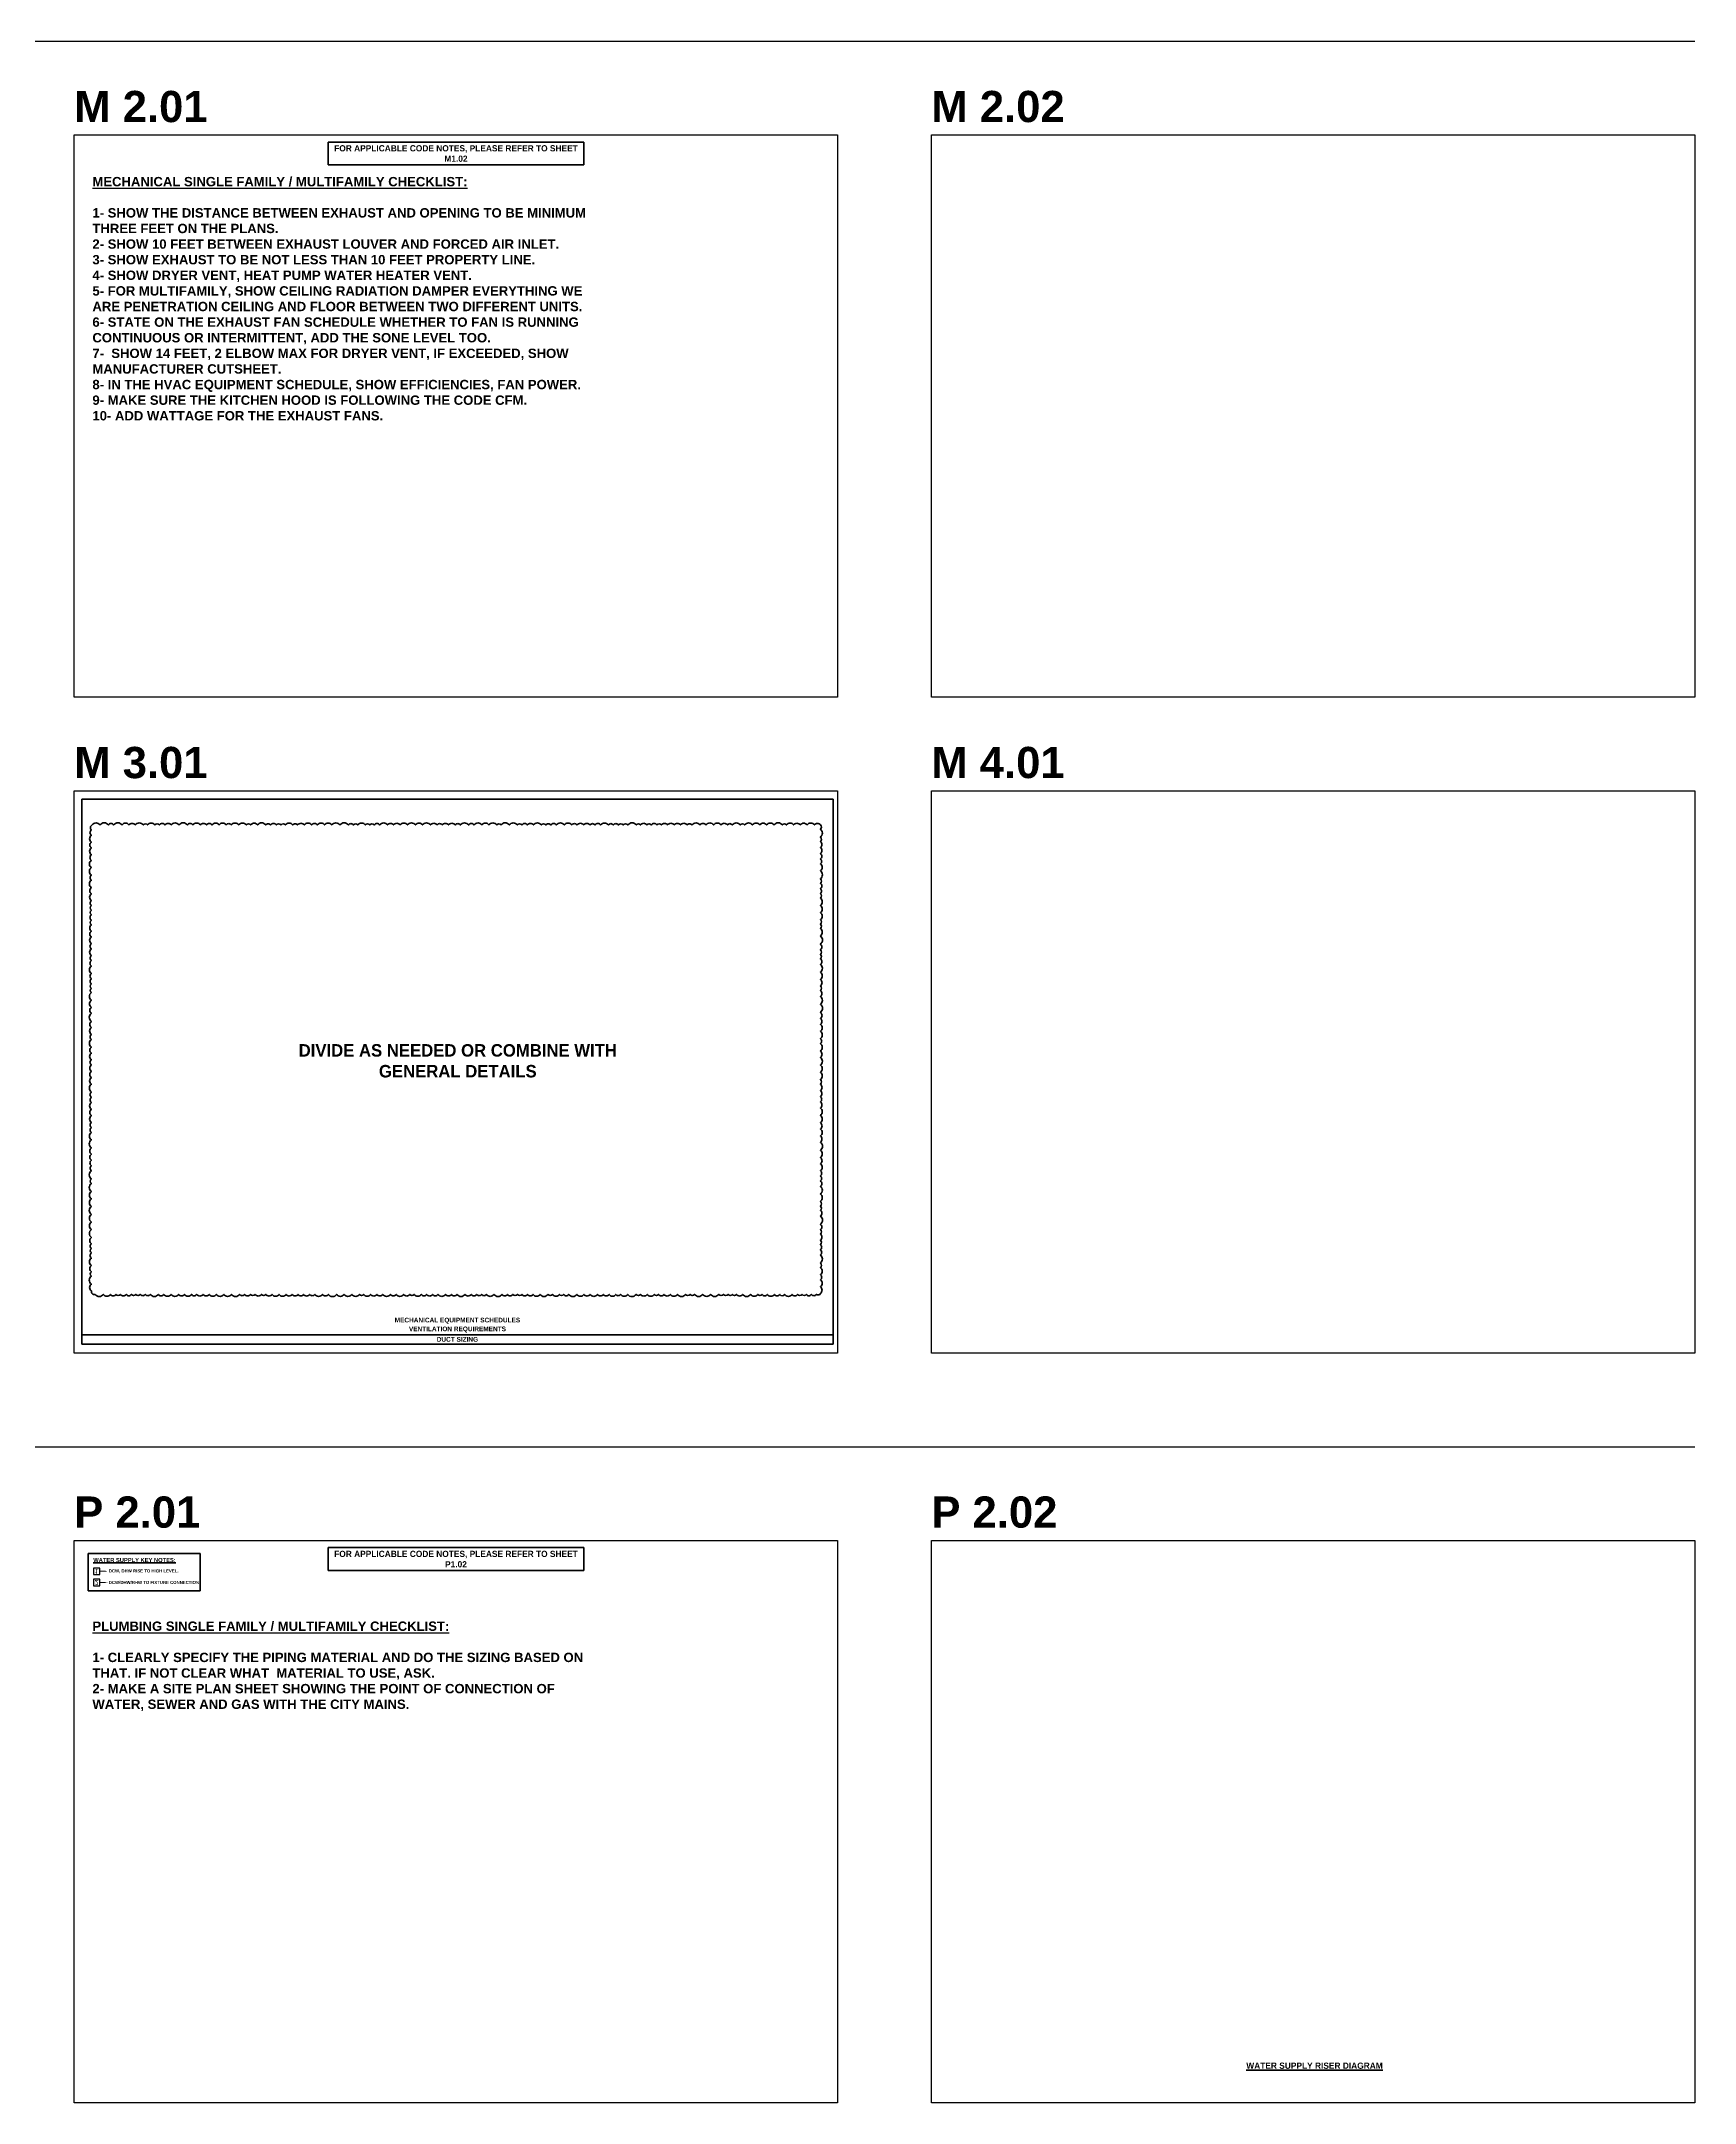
# Model space of a CAD drawing. Header units: inches. Extents: x 2025 to 34930, y -6955 to 4650.
# Drawn here: x 9914 to 13091, y -1678 to 2285 of the extents above; entities that cross this region are included whole.
import ezdxf
from ezdxf import colors
from ezdxf.entities.mleader import LeaderData, LeaderLine
from ezdxf.enums import TextEntityAlignment as Align
from ezdxf.math import Vec2, Vec3

# ---------------------------------------------------------------- set-up
doc = ezdxf.new("R2010")
doc.units = ezdxf.units.IN
doc.header["$MEASUREMENT"] = 0
doc.layers.get('DEFPOINTS').update_dxf_attribs({"color": 104})
for name, color, linetype, lineweight in [('P-DR-TEXT', 7, 'Continuous', 25), ('P-WS-KEY NOTES', 7, 'Continuous', 18), ('PDF-TEXT', 7, 'Continuous', 35), ('REV.01', 1, 'Continuous', 50)]:
    doc.layers.add(name, color=color, linetype=linetype, lineweight=lineweight)
doc.styles.add('BOO', font='GOTHIC.TTF', dxfattribs={"height": 6})
doc.styles.add('PDF Arial', font='arial.ttf')
doc.styles.add('PDF Arial Bold', font='arialbd.ttf')
doc.styles.get("Standard").update_dxf_attribs({"font": 'arial.ttf'})

# ---------------------------------------------------------------- blocks, each defined once
blk = doc.blocks.new('Cf7961745')
at = {"color": 106, "transparency": 16777216}
blk.add_lwpolyline([(4, -4), (-4, -4), (-4, 4), (4, 4)], close=True, dxfattribs=at)
at = {"layer": 'P-DR-TEXT', "transparency": 16777216, "style": 'BOO'}
blk.add_attdef('?', text='', height=6, dxfattribs=at).set_placement((0, 0), align=Align.MIDDLE_CENTER)

msp = doc.modelspace()

# ---------------------------------------------------------------- linework, layer by layer
for p, q in [((5037.8, 2285.4), (13091.4, 2285.4)), ((5037.8, -416.7), (13091.4, -416.7))]:
    msp.add_line(p, q)
at = {"layer": 'DEFPOINTS'}
for points in [[(9977.6, 2105.4), (11444.5, 2105.4), (11444.5, 1024.3), (9977.6, 1024.3)], [(11624.5, 2105.4), (13091.4, 2105.4), (13091.4, 1024.3), (11624.5, 1024.3)], [(9977.6, 844.3), (11444.5, 844.3), (11444.5, -236.7), (9977.6, -236.7)], [(11624.5, 844.3), (13091.4, 844.3), (13091.4, -236.7), (11624.5, -236.7)], [(9977.6, -596.7), (11444.5, -596.7), (11444.5, -1677.8), (9977.6, -1677.8)], [(11624.5, -596.7), (13091.4, -596.7), (13091.4, -1677.8), (11624.5, -1677.8)]]:
    msp.add_lwpolyline(points, close=True, dxfattribs=at)
at = {"layer": 'PDF-TEXT', "color": 42, "lineweight": 100}
for p, q in [((9992.1, -219.5), (9992.1, 828.1)), ((9992.1, 828.1), (11435.6, 828.1)), ((11435.6, 828.1), (11435.6, -219.5)), ((11435.6, -201.2), (9992.1, -201.2)), ((11435.6, -219.5), (9992.1, -219.5))]:
    msp.add_line(p, q, dxfattribs=at)
at = {"layer": 'PDF-TEXT'}
for p, q in [((10004.3, -621.9), (10219.7, -621.9)), ((10004.3, -693.4), (10004.3, -621.9)), ((10219.7, -621.9), (10219.7, -693.4)), ((10219.7, -693.4), (10004.3, -693.4))]:
    msp.add_line(p, q, dxfattribs=at)
at = {"layer": 'REV.01'}
msp.add_lwpolyline([(11411.3, 778.7, -0.520567), (11411.3, 770.5, -0.520567), (11411.3, 755.5, -0.520567), (11411.3, 746.6, -0.520567), (11411.3, 735.6, -0.520567), (11411.3, 723.7, -0.520567), (11411.3, 713.3, -0.520567), (11411.3, 703.7, -0.520567), (11411.3, 690.6, -0.520567), (11411.3, 675.2, -0.520567), (11411.3, 666.3, -0.520567), (11411.3, 656.1, -0.520567), (11411.3, 646.6, -0.520567), (11411.3, 638.2, -0.520567), (11411.3, 623.9, -0.520567), (11411.3, 610, -0.520567), (11411.3, 596.6, -0.520567), (11411.3, 588.1, -0.520567), (11411.3, 579.7, -0.520567), (11411.3, 565.5, -0.520567), (11411.3, 549.6, -0.520567), (11411.3, 538.8, -0.520567), (11411.3, 529.8, -0.520567), (11411.3, 521.3, -0.520567), (11411.3, 510.4, -0.520567), (11411.3, 495.8, -0.520567), (11411.3, 481.8, -0.520567), (11411.3, 469.2, -0.520567), (11411.3, 460.1, -0.520567), (11411.3, 448.8, -0.520567), (11411.3, 434.2, -0.520567), (11411.3, 418.4, -0.520567), (11411.3, 406.4, -0.520567), (11411.3, 395.4, -0.520567), (11411.3, 382.3, -0.520567), (11411.3, 367.9, -0.520567), (11411.3, 358.2, -0.520567), (11411.3, 344.1, -0.520567), (11411.3, 331.6, -0.520567), (11411.3, 317.1, -0.520567), (11411.3, 303.4, -0.520567), (11411.3, 289.5, -0.520567), (11411.3, 280.2, -0.520567), (11411.3, 267.8, -0.520567), (11411.3, 256.5, -0.520567), (11411.3, 246.4, -0.520567), (11411.3, 234.5, -0.520567), (11411.3, 220.4, -0.520567), (11411.3, 206.1, -0.520567), (11411.3, 194.1, -0.520567), (11411.3, 180.8, -0.520567), (11411.3, 168.9, -0.520567), (11411.3, 153.3, -0.520567), (11411.3, 139.4, -0.520567), (11411.3, 127, -0.520567), (11411.3, 113.9, -0.520567), (11411.3, 104, -0.520567), (11411.3, 94.4, -0.520567), (11411.3, 84.1, -0.520567), (11411.3, 69.1, -0.520567), (11411.3, 55.2, -0.520567), (11411.3, 46, -0.520567), (11411.3, 37.9, -0.520567), (11411.3, 27, -0.520567), (11411.3, 11.1, -0.520567), (11411.3, 0.9, -0.520567), (11411.3, -7.8, -0.520567), (11411.3, -19.3, -0.520567), (11411.3, -28, -0.520567), (11411.3, -38.1, -0.520567), (11411.3, -47.9, -0.520567), (11411.3, -63.3, -0.520567), (11411.3, -72.6, -0.520567), (11411.3, -86, -0.520567), (11411.3, -95.8, -0.520567), (11411.3, -109.1, -0.520567), (11411.3, -121.9, -0.520567), (11403.8, -123.8, -0.520567), (11394.1, -123.8, -0.520567), (11384.2, -123.8, -0.520567), (11376.1, -123.8, -0.520567), (11367.4, -123.8, -0.520567), (11356.9, -123.8, -0.520567), (11342.7, -123.8, -0.520567), (11333.4, -123.8, -0.520567), (11323, -123.8, -0.520567), (11309.2, -123.8, -0.520567), (11299.2, -123.8, -0.520567), (11291, -123.8, -0.520567), (11277.3, -123.8, -0.520567), (11262.1, -123.8, -0.520567), (11250.3, -123.8, -0.520567), (11242.1, -123.8, -0.520567), (11234.1, -123.8, -0.520567), (11225, -123.8, -0.520567), (11216, -123.8, -0.520567), (11200.4, -123.8, -0.520567), (11185.3, -123.8, -0.520567), (11169.7, -123.8, -0.520567), (11160.8, -123.8, -0.520567), (11152.3, -123.8, -0.520567), (11136.7, -123.8, -0.520567), (11123.1, -123.8, -0.520567), (11110.7, -123.8, -0.520567), (11100.3, -123.8, -0.520567), (11092.2, -123.8, -0.520567), (11078.5, -123.8, -0.520567), (11066, -123.8, -0.520567), (11057.1, -123.8, -0.520567), (11041.2, -123.8, -0.520567), (11027.6, -123.8, -0.520567), (11018.2, -123.8, -0.520567), (11005.5, -123.8, -0.520567), (10994.1, -123.8, -0.520567), (10983.2, -123.8, -0.520567), (10968.9, -123.8, -0.520567), (10956.9, -123.8, -0.520567), (10943.6, -123.8, -0.520567), (10927.9, -123.8, -0.520567), (10918, -123.8, -0.520567), (10909.8, -123.8, -0.520567), (10896.9, -123.8, -0.520567), (10887.9, -123.8, -0.520567), (10872.6, -123.8, -0.520567), (10859.3, -123.8, -0.520567), (10848.5, -123.8, -0.520567), (10838.1, -123.8, -0.520567), (10829.2, -123.8, -0.520567), (10820.3, -123.8, -0.520567), (10810, -123.8, -0.520567), (10799.8, -123.8, -0.520567), (10784, -123.8, -0.520567), (10769.6, -123.8, -0.520567), (10760.2, -123.8, -0.520567), (10750.8, -123.8, -0.520567), (10740.3, -123.8, -0.520567), (10728.5, -123.8, -0.520567), (10713, -123.8, -0.520567), (10702.3, -123.8, -0.520567), (10691.3, -123.8, -0.520567), (10676.5, -123.8, -0.520567), (10666.4, -123.8, -0.520567), (10654.7, -123.8, -0.520567), (10644.6, -123.8, -0.520567), (10630.8, -123.8, -0.520567), (10622.3, -123.8, -0.520567), (10610.6, -123.8, -0.520567), (10596.2, -123.8, -0.520567), (10585.2, -123.8, -0.520567), (10570.3, -123.8, -0.520567), (10559.3, -123.8, -0.520567), (10547, -123.8, -0.520567), (10533.9, -123.8, -0.520567), (10525.8, -123.8, -0.520567), (10511, -123.8, -0.520567), (10496, -123.8, -0.520567), (10481.8, -123.8, -0.520567), (10465.9, -123.8, -0.520567), (10454.5, -123.8, -0.520567), (10439.9, -123.8, -0.520567), (10430.1, -123.8, -0.520567), (10418.3, -123.8, -0.520567), (10407.7, -123.8, -0.520567), (10396.3, -123.8, -0.520567), (10384.6, -123.8, -0.520567), (10371.2, -123.8, -0.520567), (10357.8, -123.8, -0.520567), (10345.9, -123.8, -0.520567), (10337.4, -123.8, -0.520567), (10325.2, -123.8, -0.520567), (10316.3, -123.8, -0.520567), (10305.2, -123.8, -0.520567), (10295.5, -123.8, -0.520567), (10279.7, -123.8, -0.520567), (10265.1, -123.8, -0.520567), (10250.5, -123.8, -0.520567), (10236.9, -123.8, -0.520567), (10225.3, -123.8, -0.520567), (10212.9, -123.8, -0.520567), (10202.9, -123.8, -0.520567), (10189.4, -123.8, -0.520567), (10178.3, -123.8, -0.520567), (10163.7, -123.8, -0.520567), (10149.6, -123.8, -0.520567), (10139.4, -123.8, -0.520567), (10123.7, -123.8, -0.520567), (10114.3, -123.8, -0.520567), (10104.5, -123.8, -0.520567), (10095.9, -123.8, -0.520567), (10087.4, -123.8, -0.520567), (10077.5, -123.8, -0.520567), (10066.3, -123.8, -0.520567), (10057.6, -123.8, -0.520567), (10047.1, -123.8, -0.520567), (10033.5, -123.8, -0.520567), (10017.7, -123.8, -0.520567), (10010.5, -117.1, -0.520567), (10010.5, -104.1, -0.520567), (10010.5, -88.6, -0.520567), (10010.5, -80.4, -0.520567), (10010.5, -68.3, -0.520567), (10010.5, -54.1, -0.520567), (10010.5, -43.9, -0.520567), (10010.5, -35.7, -0.520567), (10010.5, -26.3, -0.520567), (10010.5, -14.2, -0.520567), (10010.5, 0.8, -0.520567), (10010.5, 15.4, -0.520567), (10010.5, 30.1, -0.520567), (10010.5, 45.3, -0.520567), (10010.5, 60.1, -0.520567), (10010.5, 74, -0.520567), (10010.5, 89.4, -0.520567), (10010.5, 98.1, -0.520567), (10010.5, 114, -0.520567), (10010.5, 123.5, -0.520567), (10010.5, 134.3, -0.520567), (10010.5, 145.6, -0.520567), (10010.5, 157.8, -0.520567), (10010.5, 173.5, -0.520567), (10010.5, 187.6, -0.520567), (10010.5, 197.2, -0.520567), (10010.5, 206.7, -0.520567), (10010.5, 220, -0.520567), (10010.5, 232.1, -0.520567), (10010.5, 245.2, -0.520567), (10010.5, 255.1, -0.520567), (10010.5, 265.3, -0.520567), (10010.5, 280.3, -0.520567), (10010.5, 292.9, -0.520567), (10010.5, 305.1, -0.520567), (10010.5, 317.3, -0.520567), (10010.5, 327.4, -0.520567), (10010.5, 340, -0.520567), (10010.5, 351.3, -0.520567), (10010.5, 366.3, -0.520567), (10010.5, 376, -0.520567), (10010.5, 389.4, -0.520567), (10010.5, 401.2, -0.520567), (10010.5, 416.6, -0.520567), (10010.5, 428.1, -0.520567), (10010.5, 441.6, -0.520567), (10010.5, 456.4, -0.520567), (10010.5, 464.6, -0.520567), (10010.5, 473.2, -0.520567), (10010.5, 482.9, -0.520567), (10010.5, 493.2, -0.520567), (10010.5, 507.3, -0.520567), (10010.5, 517.9, -0.520567), (10010.5, 527.6, -0.520567), (10010.5, 540.3, -0.520567), (10010.5, 550.6, -0.520567), (10010.5, 563.4, -0.520567), (10010.5, 574.4, -0.520567), (10010.5, 586.7, -0.520567), (10010.5, 595.5, -0.520567), (10010.5, 606.2, -0.520567), (10010.5, 615.1, -0.520567), (10010.5, 623.8, -0.520567), (10010.5, 633.3, -0.520567), (10010.5, 646.1, -0.520567), (10010.5, 658.2, -0.520567), (10010.5, 672.5, -0.520567), (10010.5, 682.3, -0.520567), (10010.5, 696.7, -0.520567), (10010.5, 710.6, -0.520567), (10010.5, 721.4, -0.520567), (10010.5, 734.7, -0.520567), (10010.5, 745.6, -0.520567), (10010.5, 758.8, -0.520567), (10010.5, 769.1, -0.520567), (10012, 778.7, -0.520567), (10027.2, 778.7, -0.520567), (10042.9, 778.7, -0.520567), (10053.6, 778.7, -0.520567), (10069.6, 778.7, -0.520567), (10082.8, 778.7, -0.520567), (10094.7, 778.7, -0.520567), (10110.3, 778.7, -0.520567), (10118.6, 778.7, -0.520567), (10132.4, 778.7, -0.520567), (10141.3, 778.7, -0.520567), (10152.1, 778.7, -0.520567), (10163.9, 778.7, -0.520567), (10178.9, 778.7, -0.520567), (10194.9, 778.7, -0.520567), (10205.6, 778.7, -0.520567), (10220, 778.7, -0.520567), (10231.6, 778.7, -0.520567), (10242.7, 778.7, -0.520567), (10256, 778.7, -0.520567), (10269.5, 778.7, -0.520567), (10279.3, 778.7, -0.520567), (10293.8, 778.7, -0.520567), (10308.2, 778.7, -0.520567), (10316.8, 778.7, -0.520567), (10329.8, 778.7, -0.520567), (10345.6, 778.7, -0.520567), (10355.2, 778.7, -0.520567), (10365.8, 778.7, -0.520567), (10374.9, 778.7, -0.520567), (10383.4, 778.7, -0.520567), (10397.3, 778.7, -0.520567), (10406.9, 778.7, -0.520567), (10419.6, 778.7, -0.520567), (10433.9, 778.7, -0.520567), (10444.9, 778.7, -0.520567), (10458.7, 778.7, -0.520567), (10472.5, 778.7, -0.520567), (10488.1, 778.7, -0.520567), (10504.1, 778.7, -0.520567), (10514.2, 778.7, -0.520567), (10522.6, 778.7, -0.520567), (10536.9, 778.7, -0.520567), (10545.4, 778.7, -0.520567), (10553.8, 778.7, -0.520567), (10564.9, 778.7, -0.520567), (10579.8, 778.7, -0.520567), (10591.2, 778.7, -0.520567), (10603.7, 778.7, -0.520567), (10617.8, 778.7, -0.520567), (10633.4, 778.7, -0.520567), (10646.8, 778.7, -0.520567), (10662.1, 778.7, -0.520567), (10674.7, 778.7, -0.520567), (10684.7, 778.7, -0.520567), (10696.6, 778.7, -0.520567), (10709.5, 778.7, -0.520567), (10719.8, 778.7, -0.520567), (10735.1, 778.7, -0.520567), (10745.9, 778.7, -0.520567), (10761, 778.7, -0.520567), (10774.3, 778.7, -0.520567), (10789.5, 778.7, -0.520567), (10797.7, 778.7, -0.520567), (10813.4, 778.7, -0.520567), (10828.9, 778.7, -0.520567), (10838, 778.7, -0.520567), (10848.4, 778.7, -0.520567), (10860, 778.7, -0.520567), (10875, 778.7, -0.520567), (10883.8, 778.7, -0.520567), (10893.3, 778.7, -0.520567), (10904.2, 778.7, -0.520567), (10919.2, 778.7, -0.520567), (10933.6, 778.7, -0.520567), (10943.7, 778.7, -0.520567), (10956.6, 778.7, -0.520567), (10968.5, 778.7, -0.520567), (10978.2, 778.7, -0.520567), (10989.3, 778.7, -0.520567), (11003.8, 778.7, -0.520567), (11013.5, 778.7, -0.520567), (11023.3, 778.7, -0.520567), (11032.3, 778.7, -0.520567), (11041.5, 778.7, -0.520567), (11057.4, 778.7, -0.520567), (11065.7, 778.7, -0.520567), (11077.8, 778.7, -0.520567), (11086.4, 778.7, -0.520567), (11097.3, 778.7, -0.520567), (11105.8, 778.7, -0.520567), (11117.8, 778.7, -0.520567), (11130.4, 778.7, -0.520567), (11142.4, 778.7, -0.520567), (11155.2, 778.7, -0.520567), (11164.7, 778.7, -0.520567), (11180, 778.7, -0.520567), (11191.4, 778.7, -0.520567), (11206.4, 778.7, -0.520567), (11220.4, 778.7, -0.520567), (11232.6, 778.7, -0.520567), (11242.3, 778.7, -0.520567), (11257.1, 778.7, -0.520567), (11265.8, 778.7, -0.520567), (11280.7, 778.7, -0.520567), (11295, 778.7, -0.520567), (11308, 778.7, -0.520567), (11322.3, 778.7, -0.520567), (11338, 778.7, -0.520567), (11346.4, 778.7, -0.520567), (11359.7, 778.7, -0.520567), (11372.5, 778.7, -0.520567), (11385.6, 778.7, -0.520567), (11399.9, 778.7, -0.520567)], format="xyb", close=True, dxfattribs=at)

# ---------------------------------------------------------------- texts
at = {"layer": 'DEFPOINTS', "char_height": 60, "attachment_point": 1, "style": 'PDF Arial'}
for s, insert in [('{\\fArial|b1|i0|c0|p34;M 2.01}', (9977.6, 2189.9)), ('{\\fArial|b1|i0|c0|p34;M 2.02}', (11624.5, 2189.9)), ('{\\fArial|b1|i0|c0|p34;M 3.01}', (9977.6, 928.8)), ('{\\fArial|b1|i0|c0|p34;M 4.01}', (11624.5, 928.8)), ('{\\fArial|b1|i0|c0|p34;P 2.01}', (9977.6, -512.2)), ('{\\fArial|b1|i0|c0|p34;P 2.02}', (11624.5, -512.2))]:
    msp.add_mtext(s, dxfattribs=dict(at, insert=insert))
at = {"layer": 'DEFPOINTS', "char_height": 18, "width": 966.223, "attachment_point": 1, "style": 'PDF Arial'}
for s, insert in [('{\\fArial|b1|i0|c0|p34;\\LMECHANICAL SINGLE FAMILY / MULTIFAMILY CHECKLIST:\\l\\P\\P1- SHOW THE DISTANCE BETWEEN EXHAUST AND OPENING TO BE MINIMUM THREE FEET ON THE PLANS.\\P2- SHOW 10 FEET BETWEEN EXHAUST LOUVER AND FORCED AIR INLET.\\P3- SHOW EXHAUST TO BE NOT LESS THAN 10 FEET PROPERTY LINE.\\P4- SHOW DRYER VENT, HEAT PUMP WATER HEATER VENT.\\P5- FOR MULTIFAMILY, SHOW CEILING RADIATION DAMPER EVERYTHING WE ARE PENETRATION CEILING AND FLOOR BETWEEN TWO DIFFERENT UNITS.\\P6- STATE ON THE EXHAUST FAN SCHEDULE WHETHER TO FAN IS RUNNING CONTINUOUS OR INTERMITTENT, ADD THE SONE LEVEL TOO.\\P7-  SHOW 14 FEET, 2 ELBOW MAX FOR DRYER VENT, IF EXCEEDED, SHOW MANUFACTURER CUTSHEET.\\P8- IN THE HVAC EQUIPMENT SCHEDULE, SHOW EFFICIENCIES, FAN POWER.\\P9- MAKE SURE THE KITCHEN HOOD IS FOLLOWING THE CODE CFM.\\P10- ADD WATTAGE FOR THE EXHAUST FANS.}', (10012.5, 2024.5)), ('{\\fArial|b1|i0|c0|p34;\\LPLUMBING SINGLE FAMILY / MULTIFAMILY CHECKLIST:\\l\\P\\P1- CLEARLY SPECIFY THE PIPING MATERIAL AND DO THE SIZING BASED ON THAT. IF NOT CLEAR WHAT  MATERIAL TO USE, ASK.\\P2- MAKE A SITE PLAN SHEET SHOWING THE POINT OF CONNECTION OF WATER, SEWER AND GAS WITH THE CITY MAINS.}', (10012.5, -752.6))]:
    msp.add_mtext(s, dxfattribs=dict(at, insert=insert))
at = {"layer": 'PDF-TEXT', "char_height": 12, "width": 478.864, "attachment_point": 5, "style": 'PDF Arial Bold', "bg_fill": 16, "box_fill_scale": 1.5, "bg_fill_color": 256, "bg_fill_transparency": 0}
for s, insert in [('{\\fCentury Gothic|b1|i0|c0|p34;FOR APPLICABLE CODE NOTES, PLEASE REFER TO SHEET M1.02}', (10711.1, 2069.5)), ('{\\fCentury Gothic|b1|i0|c0|p34;FOR APPLICABLE CODE NOTES, PLEASE REFER TO SHEET P1.02}', (10711.1, -632.7))]:
    msp.add_mtext(s, dxfattribs=dict(at, insert=insert))
at = {"layer": 'PDF-TEXT', "color": 46, "char_height": 9, "width": 1443.455, "attachment_point": 5, "style": 'PDF Arial Bold'}
for s, insert in [('{\\fCentury Gothic|b1|i0|c0|p34;MECHANICAL EQUIPMENT SCHEDULES }', (10713.9, -174.4)), ('{\\fCentury Gothic|b1|i0|c0|p34;VENTILATION REQUIREMENTS}', (10713.9, -191.3)), ('{\\fCentury Gothic|b1|i0|c0|p34;DUCT SIZING}', (10713.9, -210.3))]:
    msp.add_mtext(s, dxfattribs=dict(at, insert=insert))
at = {"layer": 'PDF-TEXT'}
for s, insert, char_height, width, attachment_point, style in [('{\\fCentury Gothic|b1|i0|c0|p34;\\LWATER SUPPLY KEY NOTES:}', (10014.2, -634.5), 8, 183.318, 4, 'BOO'), ('{\\fCentury Gothic|b1|i0|c0|p34;DCW, DHW RISE TO HIGH LEVEL.}', (10044, -656), 6, 123.821, 4, 'BOO'), ('{\\fCentury Gothic|b1|i0|c0|p34;DCW/DHW/RHW TO FIXTURE CONNECTION.}', (10044, -677.6), 6, 169.924, 4, 'BOO'), ('{\\fCentury Gothic|b1|i0|c0|p34;\\LWATER SUPPLY RISER DIAGRAM}', (12360.8, -1606.6), 12, 1443.455, 5, 'PDF Arial Bold')]:
    msp.add_mtext(s, dxfattribs=dict(at, insert=insert, char_height=char_height, width=width, attachment_point=attachment_point, style=style))
at = {"layer": 'REV.01', "insert": (10714.6, 325.2), "char_height": 24, "width": 656.423, "attachment_point": 5}
msp.add_mtext('{\\fCentury Gothic|b1|i0|c0|p34;DIVIDE AS NEEDED OR COMBINE WITH GENERAL DETAILS}', dxfattribs=at)

# ---------------------------------------------------------------- leaders
at = {"layer": 'P-WS-KEY NOTES'}
ml = msp.add_multileader_block('Standard', dxfattribs=at)
ml.set_content('Cf7961745', color=256, scale=-1.546058)
ml.set_attribute('?', '1', width=0)
ml.set_leader_properties(color=45, linetype='ByLayer', lineweight=-1)
ml.build(insert=Vec2(0, 0))
ml.multileader.update_dxf_attribs({"dogleg_length": 0.1})
ctx = ml.context
ctx.base_point, ctx.char_height, ctx.landing_gap_size, ctx.plane_origin = Vec3(10014.5, -656), 3.2, 0.533, Vec3(10052.8, -614.2)
notes = []
notes.append((ctx, [(0, (1, 1, 0), (10031, -656), (-1, 0), 4.06, [(0, [(10041.9, -656)], 0, [])])]))
ctx.block.insert, ctx.block.rotation, ctx.block.scale = Vec3(10020.7, -656), 3.141593, Vec3(-1.546058, 1.546058, 1.546058)
ml = msp.add_multileader_block('Standard', dxfattribs=at)
ml.set_content('Cf7961745', color=256, scale=-1.546058)
ml.set_attribute('?', '2', width=0)
ml.set_leader_properties(color=45, linetype='ByLayer', lineweight=-1)
ml.build(insert=Vec2(0, 0))
ml.multileader.update_dxf_attribs({"dogleg_length": 0.1})
ctx = ml.context
ctx.base_point, ctx.char_height, ctx.landing_gap_size, ctx.plane_origin = Vec3(10014.5, -677.6), 3.2, 0.533, Vec3(10052.8, -635.8)
notes.append((ctx, [(0, (1, 1, 0), (10031, -677.6), (-1, 0), 4.06, [(0, [(10041.9, -677.6)], 0, [])])]))
ctx.block.insert, ctx.block.rotation, ctx.block.scale = Vec3(10020.7, -677.6), 3.141593, Vec3(-1.546058, 1.546058, 1.546058)
for ctx, leaders in notes:
    for number, flags, end, landing, length, lines in leaders:
        leader = LeaderData()
        leader.index, (leader.has_last_leader_line, leader.has_dogleg_vector, leader.attachment_direction) = number, flags
        leader.last_leader_point, leader.dogleg_vector, leader.dogleg_length = Vec3(end), Vec3(landing), length
        for number, points, colour, breaks in lines:
            line = LeaderLine()
            line.index, line.vertices, line.color, line.breaks = number, Vec3.list(points), colors.encode_raw_color(colour), breaks
            leader.lines.append(line)
        ctx.leaders.append(leader)

doc.saveas('drawing.dxf')
